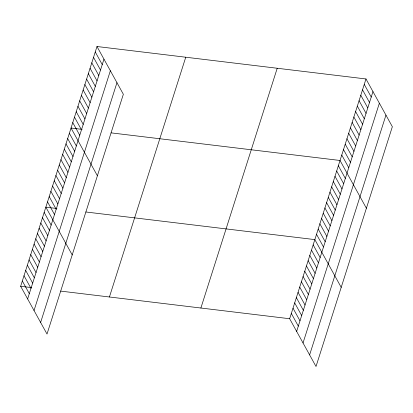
<?xml version="1.0" encoding="UTF-8"?>
<svg xmlns="http://www.w3.org/2000/svg" width="413" height="413" viewBox="0 0 413 413"><rect width="100%" height="100%" fill="white"/><g stroke="black" fill="none" stroke-linecap="round" stroke-linejoin="round"><path stroke-width="0.62" d="M96.988 46.514L123.348 94.267L47.015 334.04L20.65 286.281L96.988 46.514L365.985 78.96L392.35 126.719L316.012 366.486L289.652 318.733L365.985 78.96M27.635 298.935L103.973 59.162M34.031 310.519L110.364 70.747M40.619 322.455L116.956 82.683M109.419 296.988L185.757 57.221M200.883 308.026L277.216 68.253M296.637 331.386L372.97 91.614M303.028 342.971L379.366 103.198M309.621 354.901L385.954 115.134M82.13 129.372L71.031 128.035L97.396 175.788M111.102 132.867L340.033 160.481L366.398 208.24M56.937 208.498L45.843 207.156L72.203 254.914M85.909 211.993L314.84 239.607L341.205 287.365M20.65 286.281L31.744 287.618M60.721 291.113L289.652 318.733M364.256 84.397L371.241 97.05M362.526 89.833L369.511 102.486M360.797 95.269L367.782 107.917M359.067 100.7L366.052 113.353M357.338 106.136L364.323 118.789M355.603 111.572L362.588 124.225M353.874 117.008L360.859 129.656M352.144 122.439L359.129 135.092M350.415 127.875L357.4 140.528M348.686 133.311L355.67 145.965M346.956 138.747L353.941 151.395M345.222 144.178L352.206 156.832M343.492 149.614L350.477 162.268M341.763 155.051L348.748 167.704M338.355 165.758L345.34 178.411M336.672 171.034L343.657 183.687M334.995 176.31L341.979 188.963M333.317 181.586L340.302 194.234M331.634 186.857L338.619 199.51M329.956 192.133L336.941 204.786M328.278 197.409L335.263 210.062M326.6 202.685L333.58 215.333M324.917 207.956L331.902 220.609M323.24 213.232L330.224 225.885M321.562 218.508L328.541 231.161M319.879 223.784L326.864 236.437M318.201 229.06L325.186 241.708M316.523 234.331L323.508 246.984M313.162 244.883L320.147 257.536M311.485 250.159L318.469 262.807M309.802 255.43L316.786 268.083M308.124 260.706L315.109 273.36M306.446 265.982L313.431 278.636M304.768 271.258L311.748 283.912M303.085 276.534L310.07 289.183M301.407 281.805L308.392 294.459M299.73 287.081L306.714 299.735M298.047 292.358L305.031 305.011M296.369 297.634L303.354 310.282M294.691 302.91L301.676 315.558M293.008 308.181L299.993 320.834M291.33 313.457L298.315 326.11M95.253 51.945L102.238 64.598M93.524 57.381L100.509 70.034M91.794 62.817L98.779 75.471M90.065 68.253L97.05 80.902M88.336 73.684L95.32 86.338M86.606 79.12L93.591 91.774M84.877 84.557L91.856 97.21M83.142 89.993L90.127 102.641M81.413 95.424L88.397 108.077M79.683 100.86L86.668 113.513M77.954 106.296L84.939 118.949M76.224 111.732L83.209 124.38M74.495 117.163L81.475 129.816M72.76 122.599L79.745 135.252M69.353 133.311L76.338 145.959M67.675 138.582L74.655 151.235M65.992 143.858L72.977 156.512M64.314 149.134L71.299 161.788M62.637 154.41L69.621 167.059M60.954 159.681L67.938 172.335M59.276 164.957L66.261 177.611M57.598 170.233L64.583 182.887M55.915 175.51L62.9 188.163M54.237 180.786L61.222 193.434M52.559 186.056L59.544 198.71M50.882 191.333L57.861 203.986M49.199 196.609L56.183 209.262M47.521 201.885L54.506 214.533M44.16 212.432L51.145 225.085M42.482 217.708L49.467 230.361M40.804 222.984L47.789 235.637M39.121 228.26L46.106 240.908M37.444 233.531L44.428 246.184M35.766 238.807L42.751 251.46M34.083 244.083L41.068 256.736M32.405 249.359L39.39 262.007M30.727 254.63L37.712 267.283M29.049 259.906L36.029 272.559M27.366 265.182L34.351 277.835M25.689 270.458L32.673 283.111M24.011 275.734L30.996 288.382M22.328 281.005L29.313 293.658"/></g></svg>
